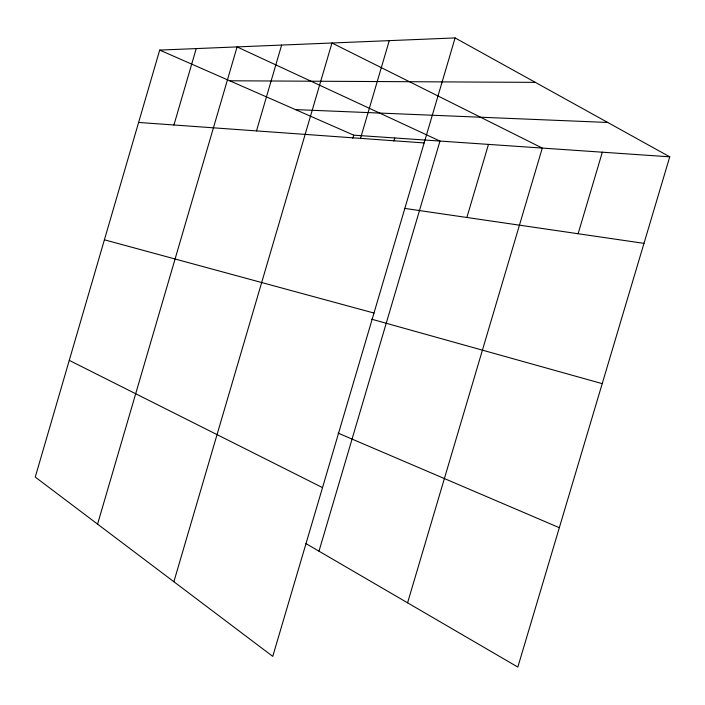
<?xml version="1.0" encoding="UTF-8"?>
<svg xmlns="http://www.w3.org/2000/svg" width="705" height="705" viewBox="0 0 705 705"><rect width="100%" height="100%" fill="white"/><g stroke="black" fill="none" stroke-linecap="round" stroke-linejoin="round"><path stroke-width="1.06" d="M455.104 37.929L159.7 50.09L35.25 477.074L272.756 656.381L455.104 37.929L669.75 156.818L517.831 667.071L305.926 543.573M173.932 124.988L196.237 48.583M97.572 524.123L237.083 46.909L439.973 141.071L318.986 551.187M256.497 130.91L281.63 45.076M173.879 581.731L331.958 42.996L542.286 148.076L407.578 602.819M352.8 138.312L353.725 135.157L669.75 156.818M360.519 138.365L389.266 40.643M393.839 141.123L394.765 137.969M466.869 217.484L488.477 144.393M578.118 233.734L602.326 152.192M229.707 80.784L535.333 82.37M295.404 109.592L607.719 122.459M138.612 122.45L424.146 142.93M404.388 208.354L643.982 243.357M104.41 239.797L373.985 313.046M371.702 319.206L602.22 383.643M338.118 433.117L559.329 527.701M159.7 50.09L353.725 135.157M69.266 360.37L322.52 487.613"/></g></svg>
